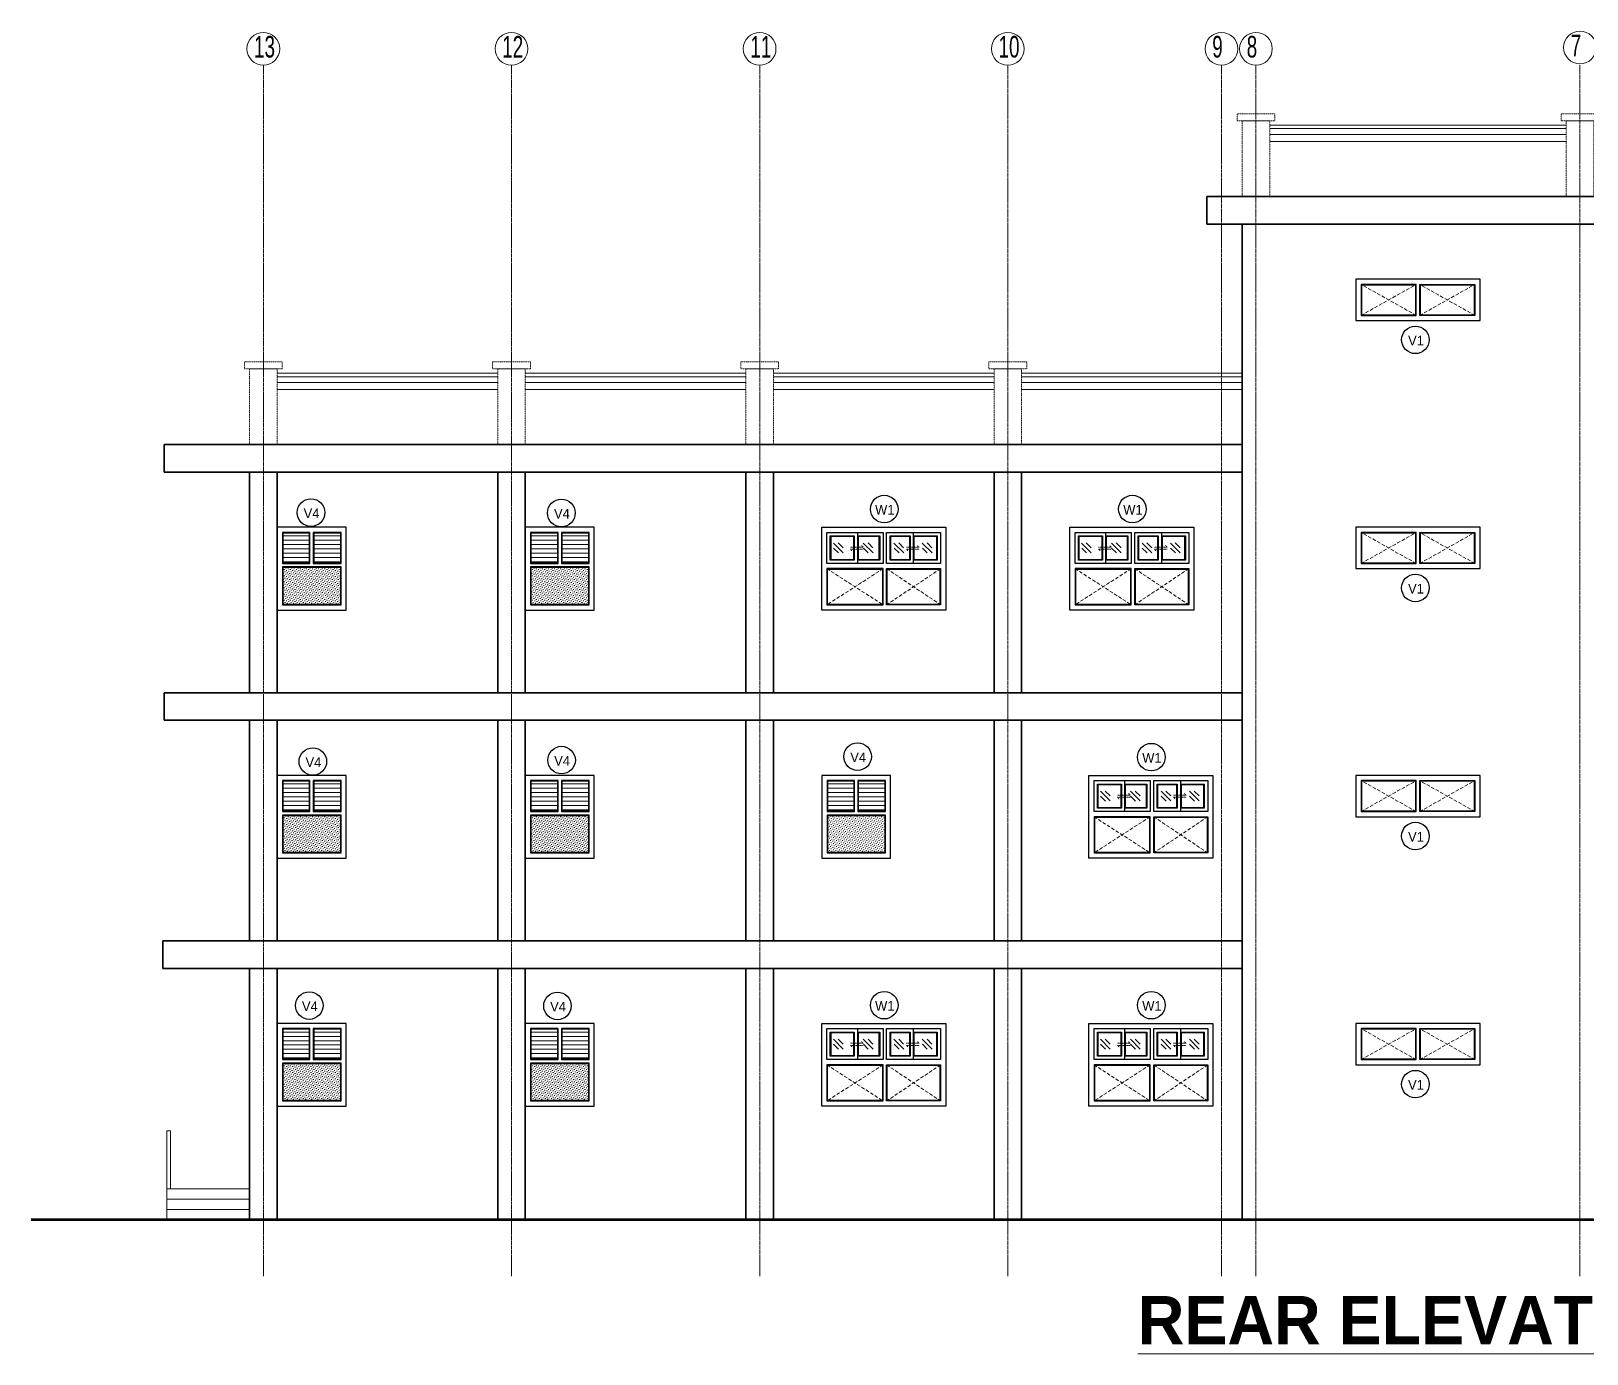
# Model space of a CAD drawing. Header units: inches. Extents: x -3071 to 2014935, y -37057 to 549694.
# Drawn here: x 1432976 to 1455545, y -2159 to 17037 of the extents above; entities that cross this region are included whole.
import ezdxf
from ezdxf.enums import TextEntityAlignment as Align

# ---------------------------------------------------------------- set-up
doc = ezdxf.new("R2010")
doc.units = ezdxf.units.IN
doc.header["$MEASUREMENT"] = 0
for name, pattern in [('ACAD_ISO08W100', [36, 24, -3, 6, -3]), ('DASHED', [0.75, 0.5, -0.25]), ('HIDDEN2', [0.1875, 0.125, -0.0625]), ('TRAZOS1', [0.15, 0.1, -0.05])]:
    doc.linetypes.add(name, pattern=pattern)
for name, color, linetype, lineweight in [('001-Archi- door window elevation', 92, 'Continuous', 25), ('001-Archi-hatch', 9, 'Continuous', 0), ('001-Archi-Opening Tags', 14, 'Continuous', 25), ('A .8 boundary line', 10, 'Continuous', 53), ('A 0.13 Text', 6, 'Continuous', 13), ('A 0.13 window elevation', 253, 'Continuous', 13), ('A 0.13parapet partition', 230, 'Continuous', 13), ('A 0.18 steps', 6, 'Continuous', 18), ('A 0.35 front line elevation', 112, 'Continuous', 35), ('A 0.9 RAILING', 100, 'Continuous', 9), ('cen', 50, 'ACAD_ISO08W100', 5), ('Grid Tag', 6, 'Continuous', 20)]:
    doc.layers.add(name, color=color, linetype=linetype, lineweight=lineweight)
doc.styles.add('Archi 100', font='GOTHIC.TTF', dxfattribs={"height": 200})
doc.styles.add('CG', font='GOTHIC.TTF', dxfattribs={"height": 40})
doc.styles.get("Standard").update_dxf_attribs({"font": 'GOTHIC.TTF'})

# ---------------------------------------------------------------- blocks, each defined once
blk = doc.blocks.new('window tag')
blk.add_circle((0, 0), 200)
at = {"style": 'Archi 100', "flags": 1}
for tag, p in [('WIDTH', (15, 174.5)), ('HEIGHT', (-4.5, -348.5))]:
    blk.add_attdef(tag, p, '', height=200, dxfattribs=at)
at = {"style": 'Archi 100'}
blk.add_attdef('SYMBOL', text='', height=200, dxfattribs=at).set_placement((8, -10.5), align=Align.MIDDLE_CENTER)
blk = doc.blocks.new('grid')
at = {"layer": 'Grid Tag', "linetype": 'Continuous', "ltscale": 30}
blk.add_circle((51, 48), 264, dxfattribs=at)
blk.add_attdef('GRID', (-143, -93), '', height=200)

msp = doc.modelspace()

# ---------------------------------------------------------------- hatches: boundary and pattern name
at = {"layer": '001-Archi-hatch'}
h = msp.add_hatch(dxfattribs=at)
h.set_pattern_fill('ANSI31', color=256, scale=500, angle=135)
h.set_pattern_definition([(180, (1105402.725, -88038.874), (-1e-14, -62.5), [])])
h.paths.add_polyline_path([(1437009.59, 9750.82), (1436632.03, 9750.82), (1436632.03, 9320.82), (1437009.59, 9320.82)])
h = msp.add_hatch(dxfattribs=at)
h.set_pattern_fill('ANSI31', color=256, scale=500, angle=135)
h.set_pattern_definition([(180, (1105405.16, -88038.874), (-1e-14, -62.5), [])])
h.paths.add_polyline_path([(1437462.03, 9750.82), (1437079.59, 9750.82), (1437079.59, 9320.82), (1437462.03, 9320.82)])
h = msp.add_hatch(dxfattribs=at)
h.set_pattern_fill('ANSI31', color=256, scale=500, angle=135)
h.set_pattern_definition([(180, (1109002.725, -88038.874), (-1e-14, -62.5), [])])
h.paths.add_polyline_path([(1440609.59, 9750.82), (1440232.03, 9750.82), (1440232.03, 9320.82), (1440609.59, 9320.82)])
h = msp.add_hatch(dxfattribs=at)
h.set_pattern_fill('ANSI31', color=256, scale=500, angle=135)
h.set_pattern_definition([(180, (1109005.16, -88038.874), (-1e-14, -62.5), [])])
h.paths.add_polyline_path([(1441062.03, 9750.82), (1440679.59, 9750.82), (1440679.59, 9320.82), (1441062.03, 9320.82)])
h = msp.add_hatch(dxfattribs=at)
h.set_pattern_fill('DOTS', color=256, scale=500, angle=45)
h.set_pattern_definition([(45, (1098397.484, -88038.874), (-11.0485435, 33.1456304), [0, -31.25])])
h.paths.add_polyline_path([(1436632.03, 8720.82), (1437456.79, 8720.82), (1437456.79, 9250.82), (1436632.03, 9250.82)])
h = msp.add_hatch(dxfattribs=at)
h.set_pattern_fill('DOTS', color=256, scale=500, angle=45)
h.set_pattern_definition([(45, (1101997.484, -88038.874), (-11.0485435, 33.1456304), [0, -31.25])])
h.paths.add_polyline_path([(1440232.03, 8720.82), (1441056.79, 8720.82), (1441056.79, 9250.82), (1440232.03, 9250.82)])
h = msp.add_hatch(dxfattribs=at)
h.set_pattern_fill('ANSI31', color=256, scale=500, angle=135)
h.set_pattern_definition([(180, (1105402.725, -91638.874), (-1e-14, -62.5), [])])
h.paths.add_polyline_path([(1437009.59, 6150.82), (1436632.03, 6150.82), (1436632.03, 5720.82), (1437009.59, 5720.82)])
h = msp.add_hatch(dxfattribs=at)
h.set_pattern_fill('ANSI31', color=256, scale=500, angle=135)
h.set_pattern_definition([(180, (1105405.16, -91638.874), (-1e-14, -62.5), [])])
h.paths.add_polyline_path([(1437462.03, 6150.82), (1437079.59, 6150.82), (1437079.59, 5720.82), (1437462.03, 5720.82)])
h = msp.add_hatch(dxfattribs=at)
h.set_pattern_fill('ANSI31', color=256, scale=500, angle=135)
h.set_pattern_definition([(180, (1109002.725, -91638.874), (-1e-14, -62.5), [])])
h.paths.add_polyline_path([(1440609.59, 6150.82), (1440232.03, 6150.82), (1440232.03, 5720.82), (1440609.59, 5720.82)])
h = msp.add_hatch(dxfattribs=at)
h.set_pattern_fill('ANSI31', color=256, scale=500, angle=135)
h.set_pattern_definition([(180, (1109005.16, -91638.874), (-1e-14, -62.5), [])])
h.paths.add_polyline_path([(1441062.03, 6150.82), (1440679.59, 6150.82), (1440679.59, 5720.82), (1441062.03, 5720.82)])
h = msp.add_hatch(dxfattribs=at)
h.set_pattern_fill('ANSI31', color=256, scale=500, angle=135)
h.set_pattern_definition([(180, (1113302.784, -91638.874), (-1e-14, -62.5), [])])
h.paths.add_polyline_path([(1444909.65, 6150.82), (1444532.09, 6150.82), (1444532.09, 5720.82), (1444909.65, 5720.82)])
h = msp.add_hatch(dxfattribs=at)
h.set_pattern_fill('ANSI31', color=256, scale=500, angle=135)
h.set_pattern_definition([(180, (1113305.22, -91638.874), (-1e-14, -62.5), [])])
h.paths.add_polyline_path([(1445362.09, 6150.82), (1444979.65, 6150.82), (1444979.65, 5720.82), (1445362.09, 5720.82)])
h = msp.add_hatch(dxfattribs=at)
h.set_pattern_fill('DOTS', color=256, scale=500, angle=45)
h.set_pattern_definition([(45, (1098397.484, -91638.874), (-11.0485435, 33.1456304), [0, -31.25])])
h.paths.add_polyline_path([(1436632.03, 5120.82), (1437456.79, 5120.82), (1437456.79, 5650.82), (1436632.03, 5650.82)])
h = msp.add_hatch(dxfattribs=at)
h.set_pattern_fill('DOTS', color=256, scale=500, angle=45)
h.set_pattern_definition([(45, (1101997.484, -91638.874), (-11.0485435, 33.1456304), [0, -31.25])])
h.paths.add_polyline_path([(1440232.03, 5120.82), (1441056.79, 5120.82), (1441056.79, 5650.82), (1440232.03, 5650.82)])
h = msp.add_hatch(dxfattribs=at)
h.set_pattern_fill('DOTS', color=256, scale=500, angle=45)
h.set_pattern_definition([(45, (1106297.543, -91638.874), (-11.0485435, 33.1456304), [0, -31.25])])
h.paths.add_polyline_path([(1444532.09, 5120.82), (1445356.84, 5120.82), (1445356.84, 5650.82), (1444532.09, 5650.82)])
h = msp.add_hatch(dxfattribs=at)
h.set_pattern_fill('ANSI31', color=256, scale=500, angle=135)
h.set_pattern_definition([(180, (1105402.725, -95238.874), (-1e-14, -62.5), [])])
h.paths.add_polyline_path([(1437009.59, 2550.82), (1436632.03, 2550.82), (1436632.03, 2120.82), (1437009.59, 2120.82)])
h = msp.add_hatch(dxfattribs=at)
h.set_pattern_fill('ANSI31', color=256, scale=500, angle=135)
h.set_pattern_definition([(180, (1105405.16, -95238.874), (-1e-14, -62.5), [])])
h.paths.add_polyline_path([(1437462.03, 2550.82), (1437079.59, 2550.82), (1437079.59, 2120.82), (1437462.03, 2120.82)])
h = msp.add_hatch(dxfattribs=at)
h.set_pattern_fill('ANSI31', color=256, scale=500, angle=135)
h.set_pattern_definition([(180, (1109002.725, -95238.874), (-1e-14, -62.5), [])])
h.paths.add_polyline_path([(1440609.59, 2550.82), (1440232.03, 2550.82), (1440232.03, 2120.82), (1440609.59, 2120.82)])
h = msp.add_hatch(dxfattribs=at)
h.set_pattern_fill('ANSI31', color=256, scale=500, angle=135)
h.set_pattern_definition([(180, (1109005.16, -95238.874), (-1e-14, -62.5), [])])
h.paths.add_polyline_path([(1441062.03, 2550.82), (1440679.59, 2550.82), (1440679.59, 2120.82), (1441062.03, 2120.82)])
h = msp.add_hatch(dxfattribs=at)
h.set_pattern_fill('DOTS', color=256, scale=500, angle=45)
h.set_pattern_definition([(45, (1098397.484, -95238.874), (-11.0485435, 33.1456304), [0, -31.25])])
h.paths.add_polyline_path([(1436632.03, 1520.82), (1437456.79, 1520.82), (1437456.79, 2050.82), (1436632.03, 2050.82)])
h = msp.add_hatch(dxfattribs=at)
h.set_pattern_fill('DOTS', color=256, scale=500, angle=45)
h.set_pattern_definition([(45, (1101997.484, -95238.874), (-11.0485435, 33.1456304), [0, -31.25])])
h.paths.add_polyline_path([(1440232.03, 1520.82), (1441056.79, 1520.82), (1441056.79, 2050.82), (1440232.03, 2050.82)])

# ---------------------------------------------------------------- linework, layer by layer
at = {"layer": '001-Archi- door window elevation'}
for points in [[(1452194.57, 12835.82), (1453994.57, 12835.82), (1453994.57, 13435.82), (1452194.57, 13435.82)], [(1452269.57, 12910.82), (1453069.57, 12910.82), (1453069.57, 13360.82), (1452269.57, 13360.82)], [(1453119.57, 13360.82), (1453919.57, 13360.82), (1453919.57, 12910.82), (1453119.57, 12910.82)], [(1436544.59, 8635.82), (1437544.59, 8635.82), (1437544.59, 9835.82), (1436544.59, 9835.82)], [(1437019.59, 9760.82), (1436622.03, 9760.82), (1436622.03, 9310.82), (1437019.59, 9310.82)], [(1437472.03, 9760.82), (1437069.59, 9760.82), (1437069.59, 9310.82), (1437472.03, 9310.82)], [(1440144.59, 8635.82), (1441144.59, 8635.82), (1441144.59, 9835.82), (1440144.59, 9835.82)], [(1440619.59, 9760.82), (1440222.03, 9760.82), (1440222.03, 9310.82), (1440619.59, 9310.82)], [(1441072.03, 9760.82), (1440669.59, 9760.82), (1440669.59, 9310.82), (1441072.03, 9310.82)], [(1444444.65, 9835.82), (1446244.65, 9835.82), (1446244.65, 8635.82), (1444444.65, 8635.82)], [(1444916.56, 9360.82), (1444569.65, 9360.82), (1444569.65, 9710.82), (1444916.56, 9710.82)], [(1445285.39, 9360.82), (1444966.56, 9360.82), (1444966.56, 9710.82), (1445285.39, 9710.82)], [(1445727.52, 9360.82), (1445435.39, 9360.82), (1445435.39, 9710.82), (1445727.52, 9710.82)], [(1446119.65, 9360.82), (1445777.52, 9360.82), (1445777.52, 9710.82), (1446119.65, 9710.82)], [(1448044.65, 9835.82), (1449844.65, 9835.82), (1449844.65, 8635.82), (1448044.65, 8635.82)], [(1448516.56, 9360.82), (1448169.65, 9360.82), (1448169.65, 9710.82), (1448516.56, 9710.82)], [(1448885.39, 9360.82), (1448566.56, 9360.82), (1448566.56, 9710.82), (1448885.39, 9710.82)], [(1449327.52, 9360.82), (1449035.39, 9360.82), (1449035.39, 9710.82), (1449327.52, 9710.82)], [(1449719.65, 9360.82), (1449377.52, 9360.82), (1449377.52, 9710.82), (1449719.65, 9710.82)], [(1452194.57, 9235.82), (1453994.57, 9235.82), (1453994.57, 9835.82), (1452194.57, 9835.82)], [(1452269.57, 9310.82), (1453069.57, 9310.82), (1453069.57, 9760.82), (1452269.57, 9760.82)], [(1453119.57, 9760.82), (1453919.57, 9760.82), (1453919.57, 9310.82), (1453119.57, 9310.82)], [(1436622.03, 8710.82), (1437472.03, 8710.82), (1437472.03, 9260.82), (1436622.03, 9260.82)], [(1440222.03, 8710.82), (1441072.03, 8710.82), (1441072.03, 9260.82), (1440222.03, 9260.82)], [(1445335.39, 9235.82), (1444519.65, 9235.82), (1444519.65, 8710.82), (1445335.39, 8710.82)], [(1445385.39, 9235.82), (1446169.65, 9235.82), (1446169.65, 8710.82), (1445385.39, 8710.82)], [(1448935.39, 9235.82), (1448119.65, 9235.82), (1448119.65, 8710.82), (1448935.39, 8710.82)], [(1448985.39, 9235.82), (1449769.65, 9235.82), (1449769.65, 8710.82), (1448985.39, 8710.82)], [(1436544.59, 5035.82), (1437544.59, 5035.82), (1437544.59, 6235.82), (1436544.59, 6235.82)], [(1437019.59, 6160.82), (1436622.03, 6160.82), (1436622.03, 5710.82), (1437019.59, 5710.82)], [(1437472.03, 6160.82), (1437069.59, 6160.82), (1437069.59, 5710.82), (1437472.03, 5710.82)], [(1440144.59, 5035.82), (1441144.59, 5035.82), (1441144.59, 6235.82), (1440144.59, 6235.82)], [(1440619.59, 6160.82), (1440222.03, 6160.82), (1440222.03, 5710.82), (1440619.59, 5710.82)], [(1441072.03, 6160.82), (1440669.59, 6160.82), (1440669.59, 5710.82), (1441072.03, 5710.82)], [(1444444.65, 5035.82), (1445444.65, 5035.82), (1445444.65, 6235.82), (1444444.65, 6235.82)], [(1444919.65, 6160.82), (1444522.09, 6160.82), (1444522.09, 5710.82), (1444919.65, 5710.82)], [(1445372.09, 6160.82), (1444969.65, 6160.82), (1444969.65, 5710.82), (1445372.09, 5710.82)], [(1448319.73, 6235.82), (1450119.73, 6235.82), (1450119.73, 5035.82), (1448319.73, 5035.82)], [(1448791.64, 5760.82), (1448444.73, 5760.82), (1448444.73, 6110.82), (1448791.64, 6110.82)], [(1449160.47, 5760.82), (1448841.64, 5760.82), (1448841.64, 6110.82), (1449160.47, 6110.82)], [(1449602.6, 5760.82), (1449310.47, 5760.82), (1449310.47, 6110.82), (1449602.6, 6110.82)], [(1449994.73, 5760.82), (1449652.6, 5760.82), (1449652.6, 6110.82), (1449994.73, 6110.82)], [(1452194.57, 5635.82), (1453994.57, 5635.82), (1453994.57, 6235.82), (1452194.57, 6235.82)], [(1452269.57, 5710.82), (1453069.57, 5710.82), (1453069.57, 6160.82), (1452269.57, 6160.82)], [(1453119.57, 6160.82), (1453919.57, 6160.82), (1453919.57, 5710.82), (1453119.57, 5710.82)], [(1436622.03, 5110.82), (1437472.03, 5110.82), (1437472.03, 5660.82), (1436622.03, 5660.82)], [(1440222.03, 5110.82), (1441072.03, 5110.82), (1441072.03, 5660.82), (1440222.03, 5660.82)], [(1444522.09, 5110.82), (1445372.09, 5110.82), (1445372.09, 5660.82), (1444522.09, 5660.82)], [(1449210.47, 5635.82), (1448394.73, 5635.82), (1448394.73, 5110.82), (1449210.47, 5110.82)], [(1449260.47, 5635.82), (1450044.73, 5635.82), (1450044.73, 5110.82), (1449260.47, 5110.82)], [(1436544.59, 1435.82), (1437544.59, 1435.82), (1437544.59, 2635.82), (1436544.59, 2635.82)], [(1437019.59, 2560.82), (1436622.03, 2560.82), (1436622.03, 2110.82), (1437019.59, 2110.82)], [(1437472.03, 2560.82), (1437069.59, 2560.82), (1437069.59, 2110.82), (1437472.03, 2110.82)], [(1440144.59, 1435.82), (1441144.59, 1435.82), (1441144.59, 2635.82), (1440144.59, 2635.82)], [(1440619.59, 2560.82), (1440222.03, 2560.82), (1440222.03, 2110.82), (1440619.59, 2110.82)], [(1441072.03, 2560.82), (1440669.59, 2560.82), (1440669.59, 2110.82), (1441072.03, 2110.82)], [(1444444.65, 2635.82), (1446244.65, 2635.82), (1446244.65, 1435.82), (1444444.65, 1435.82)], [(1444916.56, 2160.82), (1444569.65, 2160.82), (1444569.65, 2510.82), (1444916.56, 2510.82)], [(1445285.39, 2160.82), (1444966.56, 2160.82), (1444966.56, 2510.82), (1445285.39, 2510.82)], [(1445727.52, 2160.82), (1445435.39, 2160.82), (1445435.39, 2510.82), (1445727.52, 2510.82)], [(1446119.65, 2160.82), (1445777.52, 2160.82), (1445777.52, 2510.82), (1446119.65, 2510.82)], [(1448319.73, 2635.82), (1450119.73, 2635.82), (1450119.73, 1435.82), (1448319.73, 1435.82)], [(1448791.64, 2160.82), (1448444.73, 2160.82), (1448444.73, 2510.82), (1448791.64, 2510.82)], [(1449160.47, 2160.82), (1448841.64, 2160.82), (1448841.64, 2510.82), (1449160.47, 2510.82)], [(1449602.6, 2160.82), (1449310.47, 2160.82), (1449310.47, 2510.82), (1449602.6, 2510.82)], [(1449994.73, 2160.82), (1449652.6, 2160.82), (1449652.6, 2510.82), (1449994.73, 2510.82)], [(1452194.57, 2035.82), (1453994.57, 2035.82), (1453994.57, 2635.82), (1452194.57, 2635.82)], [(1452269.57, 2110.82), (1453069.57, 2110.82), (1453069.57, 2560.82), (1452269.57, 2560.82)], [(1453119.57, 2560.82), (1453919.57, 2560.82), (1453919.57, 2110.82), (1453119.57, 2110.82)], [(1436622.03, 1510.82), (1437472.03, 1510.82), (1437472.03, 2060.82), (1436622.03, 2060.82)], [(1440222.03, 1510.82), (1441072.03, 1510.82), (1441072.03, 2060.82), (1440222.03, 2060.82)], [(1445335.39, 2035.82), (1444519.65, 2035.82), (1444519.65, 1510.82), (1445335.39, 1510.82)], [(1445385.39, 2035.82), (1446169.65, 2035.82), (1446169.65, 1510.82), (1445385.39, 1510.82)], [(1449210.47, 2035.82), (1448394.73, 2035.82), (1448394.73, 1510.82), (1449210.47, 1510.82)], [(1449260.47, 2035.82), (1450044.73, 2035.82), (1450044.73, 1510.82), (1449260.47, 1510.82)]]:
    msp.add_lwpolyline(points, close=True, dxfattribs=at)
for points in [[(1445335.39, 9310.82), (1444519.65, 9310.82), (1444519.65, 9760.82), (1445335.39, 9760.82), (1445335.39, 9310.82)], [(1444966.56, 9310.82), (1444966.56, 9760.82)], [(1445385.39, 9760.82), (1446169.65, 9760.82), (1446169.65, 9310.82), (1445385.39, 9310.82), (1445385.39, 9760.82), (1445385.39, 9760.82)], [(1445777.52, 9310.82), (1445777.52, 9760.82)], [(1448935.39, 9310.82), (1448119.65, 9310.82), (1448119.65, 9760.82), (1448935.39, 9760.82), (1448935.39, 9310.82)], [(1448566.56, 9310.82), (1448566.56, 9760.82)], [(1448985.39, 9760.82), (1449769.65, 9760.82), (1449769.65, 9310.82), (1448985.39, 9310.82), (1448985.39, 9760.82), (1448985.39, 9760.82)], [(1449377.52, 9310.82), (1449377.52, 9760.82)], [(1449210.47, 5710.82), (1448394.73, 5710.82), (1448394.73, 6160.82), (1449210.47, 6160.82), (1449210.47, 5710.82)], [(1448841.64, 5710.82), (1448841.64, 6160.82)], [(1449260.47, 6160.82), (1450044.73, 6160.82), (1450044.73, 5710.82), (1449260.47, 5710.82), (1449260.47, 6160.82), (1449260.47, 6160.82)], [(1449652.6, 5710.82), (1449652.6, 6160.82)], [(1445335.39, 2110.82), (1444519.65, 2110.82), (1444519.65, 2560.82), (1445335.39, 2560.82), (1445335.39, 2110.82)], [(1444966.56, 2110.82), (1444966.56, 2560.82)], [(1445385.39, 2560.82), (1446169.65, 2560.82), (1446169.65, 2110.82), (1445385.39, 2110.82), (1445385.39, 2560.82), (1445385.39, 2560.82)], [(1445777.52, 2110.82), (1445777.52, 2560.82)], [(1449210.47, 2110.82), (1448394.73, 2110.82), (1448394.73, 2560.82), (1449210.47, 2560.82), (1449210.47, 2110.82)], [(1448841.64, 2110.82), (1448841.64, 2560.82)], [(1449260.47, 2560.82), (1450044.73, 2560.82), (1450044.73, 2110.82), (1449260.47, 2110.82), (1449260.47, 2560.82), (1449260.47, 2560.82)], [(1449652.6, 2110.82), (1449652.6, 2560.82)]]:
    msp.add_lwpolyline(points, dxfattribs=at)
at = {"layer": '001-Archi-hatch', "linetype": 'TRAZOS1', "ltscale": 500}
for p, q in [((1452269.57, 12910.82), (1453069.57, 13360.82)), ((1453069.57, 12910.82), (1452269.57, 13360.82)), ((1453119.57, 12910.82), (1453919.57, 13360.82)), ((1453919.57, 12910.82), (1453119.57, 13360.82)), ((1452269.57, 9310.82), (1453069.57, 9760.82)), ((1453069.57, 9310.82), (1452269.57, 9760.82)), ((1453119.57, 9310.82), (1453919.57, 9760.82)), ((1453919.57, 9310.82), (1453119.57, 9760.82)), ((1444519.65, 9235.82), (1445335.39, 8710.82)), ((1445335.39, 9235.82), (1444519.65, 8710.82)), ((1445385.39, 9235.82), (1446169.65, 8710.82)), ((1446169.65, 9235.82), (1445385.39, 8710.82)), ((1448119.65, 9235.82), (1448935.39, 8710.82)), ((1448935.39, 9235.82), (1448119.65, 8710.82)), ((1448985.39, 9235.82), (1449769.65, 8710.82)), ((1449769.65, 9235.82), (1448985.39, 8710.82)), ((1452269.57, 5710.82), (1453069.57, 6160.82)), ((1453069.57, 5710.82), (1452269.57, 6160.82)), ((1453119.57, 5710.82), (1453919.57, 6160.82)), ((1453919.57, 5710.82), (1453119.57, 6160.82)), ((1448394.73, 5635.82), (1449210.47, 5110.82)), ((1449210.47, 5635.82), (1448394.73, 5110.82)), ((1449260.47, 5635.82), (1450044.73, 5110.82)), ((1450044.73, 5635.82), (1449260.47, 5110.82)), ((1452269.57, 2110.82), (1453069.57, 2560.82)), ((1453069.57, 2110.82), (1452269.57, 2560.82)), ((1453119.57, 2110.82), (1453919.57, 2560.82)), ((1453919.57, 2110.82), (1453119.57, 2560.82)), ((1444519.65, 2035.82), (1445335.39, 1510.82)), ((1445335.39, 2035.82), (1444519.65, 1510.82)), ((1445385.39, 2035.82), (1446169.65, 1510.82)), ((1446169.65, 2035.82), (1445385.39, 1510.82)), ((1448394.73, 2035.82), (1449210.47, 1510.82)), ((1449210.47, 2035.82), (1448394.73, 1510.82)), ((1449260.47, 2035.82), (1450044.73, 1510.82)), ((1450044.73, 2035.82), (1449260.47, 1510.82))]:
    msp.add_line(p, q, dxfattribs=at)
at = {"layer": '001-Archi-hatch'}
for p, q in [((1444755.63, 9465.02), (1444614.03, 9606.63)), ((1444615.86, 9534.08), (1444686.66, 9463.28)), ((1444683, 9608.37), (1444753.8, 9537.56)), ((1445189.85, 9465.02), (1445048.25, 9606.63)), ((1445050.08, 9534.08), (1445120.88, 9463.28)), ((1445117.22, 9608.37), (1445188.02, 9537.56)), ((1445634.81, 9465.02), (1445493.21, 9606.63)), ((1445495.04, 9534.08), (1445565.84, 9463.28)), ((1445562.18, 9608.37), (1445632.98, 9537.56)), ((1446044.86, 9465.02), (1445903.25, 9606.63)), ((1445905.08, 9534.08), (1445975.88, 9463.28)), ((1445972.22, 9608.37), (1446043.02, 9537.56)), ((1448355.63, 9465.02), (1448214.03, 9606.63)), ((1448215.86, 9534.08), (1448286.66, 9463.28)), ((1448283, 9608.37), (1448353.8, 9537.56)), ((1448789.85, 9465.02), (1448648.25, 9606.63)), ((1448650.08, 9534.08), (1448720.88, 9463.28)), ((1448717.22, 9608.37), (1448788.02, 9537.56)), ((1449234.81, 9465.02), (1449093.21, 9606.63)), ((1449095.04, 9534.08), (1449165.84, 9463.28)), ((1449162.18, 9608.37), (1449232.98, 9537.56)), ((1449644.86, 9465.02), (1449503.25, 9606.63)), ((1449505.08, 9534.08), (1449575.88, 9463.28)), ((1449572.22, 9608.37), (1449643.02, 9537.56)), ((1448630.71, 5865.02), (1448489.11, 6006.63)), ((1448490.94, 5934.08), (1448561.74, 5863.28)), ((1448558.08, 6008.37), (1448628.88, 5937.56)), ((1449064.93, 5865.02), (1448923.33, 6006.63)), ((1448925.16, 5934.08), (1448995.96, 5863.28)), ((1448992.3, 6008.37), (1449063.1, 5937.56)), ((1449509.89, 5865.02), (1449368.29, 6006.63)), ((1449370.12, 5934.08), (1449440.92, 5863.28)), ((1449437.26, 6008.37), (1449508.06, 5937.56)), ((1449919.93, 5865.02), (1449778.33, 6006.63)), ((1449780.16, 5934.08), (1449850.96, 5863.28)), ((1449847.3, 6008.37), (1449918.1, 5937.56)), ((1444755.63, 2265.02), (1444614.03, 2406.63)), ((1444615.86, 2334.08), (1444686.66, 2263.28)), ((1444683, 2408.37), (1444753.8, 2337.56)), ((1445189.85, 2265.02), (1445048.25, 2406.63)), ((1445050.08, 2334.08), (1445120.88, 2263.28)), ((1445117.22, 2408.37), (1445188.02, 2337.56)), ((1445634.81, 2265.02), (1445493.21, 2406.63)), ((1445495.04, 2334.08), (1445565.84, 2263.28)), ((1445562.18, 2408.37), (1445632.98, 2337.56)), ((1446044.86, 2265.02), (1445903.25, 2406.63)), ((1445905.08, 2334.08), (1445975.88, 2263.28)), ((1445972.22, 2408.37), (1446043.02, 2337.56)), ((1448630.71, 2265.02), (1448489.11, 2406.63)), ((1448490.94, 2334.08), (1448561.74, 2263.28)), ((1448558.08, 2408.37), (1448628.88, 2337.56)), ((1449064.93, 2265.02), (1448923.33, 2406.63)), ((1448925.16, 2334.08), (1448995.96, 2263.28)), ((1448992.3, 2408.37), (1449063.1, 2337.56)), ((1449509.89, 2265.02), (1449368.29, 2406.63)), ((1449370.12, 2334.08), (1449440.92, 2263.28)), ((1449437.26, 2408.37), (1449508.06, 2337.56)), ((1449919.93, 2265.02), (1449778.33, 2406.63)), ((1449780.16, 2334.08), (1449850.96, 2263.28)), ((1449847.3, 2408.37), (1449918.1, 2337.56))]:
    msp.add_line(p, q, dxfattribs=at)
for points in [[(1452279.57, 12920.82), (1453059.57, 12920.82), (1453059.57, 13350.82), (1452279.57, 13350.82)], [(1453129.57, 13350.82), (1453909.57, 13350.82), (1453909.57, 12920.82), (1453129.57, 12920.82)], [(1437009.59, 9750.82), (1436632.03, 9750.82), (1436632.03, 9320.82), (1437009.59, 9320.82)], [(1437462.03, 9750.82), (1437079.59, 9750.82), (1437079.59, 9320.82), (1437462.03, 9320.82)], [(1440609.59, 9750.82), (1440232.03, 9750.82), (1440232.03, 9320.82), (1440609.59, 9320.82)], [(1441062.03, 9750.82), (1440679.59, 9750.82), (1440679.59, 9320.82), (1441062.03, 9320.82)], [(1452279.57, 9320.82), (1453059.57, 9320.82), (1453059.57, 9750.82), (1452279.57, 9750.82)], [(1453129.57, 9750.82), (1453909.57, 9750.82), (1453909.57, 9320.82), (1453129.57, 9320.82)], [(1444906.56, 9370.82), (1444579.65, 9370.82), (1444579.65, 9700.82), (1444906.56, 9700.82)], [(1445275.39, 9370.82), (1444976.56, 9370.82), (1444976.56, 9700.82), (1445275.39, 9700.82)], [(1445717.52, 9370.82), (1445445.39, 9370.82), (1445445.39, 9700.82), (1445717.52, 9700.82)], [(1446109.65, 9370.82), (1445787.52, 9370.82), (1445787.52, 9700.82), (1446109.65, 9700.82)], [(1448506.56, 9370.82), (1448179.65, 9370.82), (1448179.65, 9700.82), (1448506.56, 9700.82)], [(1448875.39, 9370.82), (1448576.56, 9370.82), (1448576.56, 9700.82), (1448875.39, 9700.82)], [(1449317.52, 9370.82), (1449045.39, 9370.82), (1449045.39, 9700.82), (1449317.52, 9700.82)], [(1449709.65, 9370.82), (1449387.52, 9370.82), (1449387.52, 9700.82), (1449709.65, 9700.82)], [(1436632.03, 8720.82), (1437462.03, 8720.82), (1437462.03, 9250.82), (1436632.03, 9250.82)], [(1440232.03, 8720.82), (1441062.03, 8720.82), (1441062.03, 9250.82), (1440232.03, 9250.82)], [(1445325.39, 9225.82), (1444529.65, 9225.82), (1444529.65, 8720.82), (1445325.39, 8720.82)], [(1445395.39, 9225.82), (1446159.65, 9225.82), (1446159.65, 8720.82), (1445395.39, 8720.82)], [(1448925.39, 9225.82), (1448129.65, 9225.82), (1448129.65, 8720.82), (1448925.39, 8720.82)], [(1448995.39, 9225.82), (1449759.65, 9225.82), (1449759.65, 8720.82), (1448995.39, 8720.82)], [(1437009.59, 6150.82), (1436632.03, 6150.82), (1436632.03, 5720.82), (1437009.59, 5720.82)], [(1437462.03, 6150.82), (1437079.59, 6150.82), (1437079.59, 5720.82), (1437462.03, 5720.82)], [(1440609.59, 6150.82), (1440232.03, 6150.82), (1440232.03, 5720.82), (1440609.59, 5720.82)], [(1441062.03, 6150.82), (1440679.59, 6150.82), (1440679.59, 5720.82), (1441062.03, 5720.82)], [(1444909.65, 6150.82), (1444532.09, 6150.82), (1444532.09, 5720.82), (1444909.65, 5720.82)], [(1445362.09, 6150.82), (1444979.65, 6150.82), (1444979.65, 5720.82), (1445362.09, 5720.82)], [(1448781.64, 5770.82), (1448454.73, 5770.82), (1448454.73, 6100.82), (1448781.64, 6100.82)], [(1449150.47, 5770.82), (1448851.64, 5770.82), (1448851.64, 6100.82), (1449150.47, 6100.82)], [(1449592.6, 5770.82), (1449320.47, 5770.82), (1449320.47, 6100.82), (1449592.6, 6100.82)], [(1449984.73, 5770.82), (1449662.6, 5770.82), (1449662.6, 6100.82), (1449984.73, 6100.82)], [(1452279.57, 5720.82), (1453059.57, 5720.82), (1453059.57, 6150.82), (1452279.57, 6150.82)], [(1453129.57, 6150.82), (1453909.57, 6150.82), (1453909.57, 5720.82), (1453129.57, 5720.82)], [(1436632.03, 5120.82), (1437462.03, 5120.82), (1437462.03, 5650.82), (1436632.03, 5650.82)], [(1440232.03, 5120.82), (1441062.03, 5120.82), (1441062.03, 5650.82), (1440232.03, 5650.82)], [(1444532.09, 5120.82), (1445362.09, 5120.82), (1445362.09, 5650.82), (1444532.09, 5650.82)], [(1449200.47, 5625.82), (1448404.73, 5625.82), (1448404.73, 5120.82), (1449200.47, 5120.82)], [(1449270.47, 5625.82), (1450034.73, 5625.82), (1450034.73, 5120.82), (1449270.47, 5120.82)], [(1437009.59, 2550.82), (1436632.03, 2550.82), (1436632.03, 2120.82), (1437009.59, 2120.82)], [(1437462.03, 2550.82), (1437079.59, 2550.82), (1437079.59, 2120.82), (1437462.03, 2120.82)], [(1440609.59, 2550.82), (1440232.03, 2550.82), (1440232.03, 2120.82), (1440609.59, 2120.82)], [(1441062.03, 2550.82), (1440679.59, 2550.82), (1440679.59, 2120.82), (1441062.03, 2120.82)], [(1444906.56, 2170.82), (1444579.65, 2170.82), (1444579.65, 2500.82), (1444906.56, 2500.82)], [(1445275.39, 2170.82), (1444976.56, 2170.82), (1444976.56, 2500.82), (1445275.39, 2500.82)], [(1445717.52, 2170.82), (1445445.39, 2170.82), (1445445.39, 2500.82), (1445717.52, 2500.82)], [(1446109.65, 2170.82), (1445787.52, 2170.82), (1445787.52, 2500.82), (1446109.65, 2500.82)], [(1448781.64, 2170.82), (1448454.73, 2170.82), (1448454.73, 2500.82), (1448781.64, 2500.82)], [(1449150.47, 2170.82), (1448851.64, 2170.82), (1448851.64, 2500.82), (1449150.47, 2500.82)], [(1449592.6, 2170.82), (1449320.47, 2170.82), (1449320.47, 2500.82), (1449592.6, 2500.82)], [(1449984.73, 2170.82), (1449662.6, 2170.82), (1449662.6, 2500.82), (1449984.73, 2500.82)], [(1452279.57, 2120.82), (1453059.57, 2120.82), (1453059.57, 2550.82), (1452279.57, 2550.82)], [(1453129.57, 2550.82), (1453909.57, 2550.82), (1453909.57, 2120.82), (1453129.57, 2120.82)], [(1436632.03, 1520.82), (1437462.03, 1520.82), (1437462.03, 2050.82), (1436632.03, 2050.82)], [(1440232.03, 1520.82), (1441062.03, 1520.82), (1441062.03, 2050.82), (1440232.03, 2050.82)], [(1445325.39, 2025.82), (1444529.65, 2025.82), (1444529.65, 1520.82), (1445325.39, 1520.82)], [(1445395.39, 2025.82), (1446159.65, 2025.82), (1446159.65, 1520.82), (1445395.39, 1520.82)], [(1449200.47, 2025.82), (1448404.73, 2025.82), (1448404.73, 1520.82), (1449200.47, 1520.82)], [(1449270.47, 2025.82), (1450034.73, 2025.82), (1450034.73, 1520.82), (1449270.47, 1520.82)]]:
    msp.add_lwpolyline(points, close=True, dxfattribs=at)
at = {"layer": '001-Archi-hatch', "linetype": 'HIDDEN2', "ltscale": 5}
for points in [[(1445022.19, 9571.43), (1445045.34, 9548.27), (1444861.38, 9548.27)], [(1444884.54, 9495.11), (1444861.38, 9518.27), (1445045.34, 9518.27)], [(1445833.14, 9571.43), (1445856.3, 9548.27), (1445672.34, 9548.27)], [(1445695.5, 9495.11), (1445672.34, 9518.27), (1445856.3, 9518.27)], [(1448622.19, 9571.43), (1448645.35, 9548.27), (1448461.38, 9548.27)], [(1448484.54, 9495.11), (1448461.38, 9518.27), (1448645.35, 9518.27)], [(1449433.14, 9571.43), (1449456.3, 9548.27), (1449272.34, 9548.27)], [(1449295.5, 9495.11), (1449272.34, 9518.27), (1449456.3, 9518.27)], [(1448897.26, 5971.43), (1448920.42, 5948.27), (1448736.46, 5948.27)], [(1448759.62, 5895.11), (1448736.46, 5918.27), (1448920.42, 5918.27)], [(1449708.22, 5971.43), (1449731.38, 5948.27), (1449547.42, 5948.27)], [(1449570.58, 5895.11), (1449547.42, 5918.27), (1449731.38, 5918.27)], [(1445022.19, 2371.43), (1445045.34, 2348.27), (1444861.38, 2348.27)], [(1444884.54, 2295.11), (1444861.38, 2318.27), (1445045.34, 2318.27)], [(1445833.14, 2371.43), (1445856.3, 2348.27), (1445672.34, 2348.27)], [(1445695.5, 2295.11), (1445672.34, 2318.27), (1445856.3, 2318.27)], [(1448897.26, 2371.43), (1448920.42, 2348.27), (1448736.46, 2348.27)], [(1448759.62, 2295.11), (1448736.46, 2318.27), (1448920.42, 2318.27)], [(1449708.22, 2371.43), (1449731.38, 2348.27), (1449547.42, 2348.27)], [(1449570.58, 2295.11), (1449547.42, 2318.27), (1449731.38, 2318.27)]]:
    msp.add_lwpolyline(points, dxfattribs=at)
at = {"layer": 'A .8 boundary line'}
for p, q in [((1484511.47, -214.18), (1432975.8, -214.18)), ((1477302.89, -214.18), (1436533.98, -214.18))]:
    msp.add_line(p, q, dxfattribs=at)
at = {"layer": 'A 0.13 window elevation', "ltscale": 20}
for p, q in [((1436864.49, 7035.82), (1439424.69, 7035.82)), ((1447555.42, 7035.82), (1450115.61, 7035.82)), ((1440518.59, 3435.82), (1443078.79, 3435.82))]:
    msp.add_line(p, q, dxfattribs=at)
at = {"layer": 'A 0.13 window elevation', "linetype": 'DASHED', "ltscale": 0.005}
for points in [[(1451019.59, 15835.82), (1450469.59, 15835.82), (1450469.59, 15735.82), (1451019.59, 15735.82)], [(1455719.59, 15835.82), (1455169.59, 15835.82), (1455169.59, 15735.82), (1455719.59, 15735.82)], [(1450944.59, 15735.82), (1450544.59, 15735.82), (1450544.59, 14635.82), (1450944.59, 14635.82)], [(1455644.59, 15735.82), (1455244.59, 15735.82), (1455244.59, 14635.82), (1455644.59, 14635.82)], [(1436619.59, 12235.82), (1436069.59, 12235.82), (1436069.59, 12135.82), (1436619.59, 12135.82)], [(1440219.59, 12235.82), (1439669.59, 12235.82), (1439669.59, 12135.82), (1440219.59, 12135.82)], [(1443819.59, 12235.82), (1443269.59, 12235.82), (1443269.59, 12135.82), (1443819.59, 12135.82)], [(1447419.59, 12235.82), (1446869.59, 12235.82), (1446869.59, 12135.82), (1447419.59, 12135.82)], [(1436544.59, 12135.82), (1436144.59, 12135.82), (1436144.59, 11035.82), (1436544.59, 11035.82)], [(1440144.59, 12135.82), (1439744.59, 12135.82), (1439744.59, 11035.82), (1440144.59, 11035.82)], [(1443744.59, 12135.82), (1443344.59, 12135.82), (1443344.59, 11035.82), (1443744.59, 11035.82)], [(1447344.59, 12135.82), (1446944.59, 12135.82), (1446944.59, 11035.82), (1447344.59, 11035.82)]]:
    msp.add_lwpolyline(points, close=True, dxfattribs=at)
at = {"layer": 'A 0.13parapet partition', "ltscale": 20}
for p, q in [((1450944.59, 15535.82), (1455244.59, 15535.82)), ((1450944.59, 15435.82), (1455244.59, 15435.82)), ((1436544.59, 11935.82), (1439744.59, 11935.82)), ((1436544.59, 11835.82), (1439744.59, 11835.82)), ((1440144.59, 11935.82), (1443344.59, 11935.82)), ((1440144.59, 11835.82), (1443344.59, 11835.82)), ((1443744.59, 11935.82), (1446944.59, 11935.82)), ((1443744.59, 11835.82), (1446944.59, 11835.82)), ((1447344.59, 11935.82), (1450544.59, 11935.82)), ((1447344.59, 11835.82), (1450544.59, 11835.82)), ((1434944.59, 235.82), (1434944.59, 1076.15)), ((1434944.59, 1076.15), (1434999.59, 1076.15)), ((1434999.59, 235.82), (1434999.59, 1076.15))]:
    msp.add_line(p, q, dxfattribs=at)
at = {"layer": 'A 0.18 steps', "ltscale": 20}
for p, q in [((1434944.59, 235.82), (1436144.59, 235.82)), ((1434944.59, 235.82), (1434944.59, -214.18)), ((1434944.59, 85.82), (1436144.59, 85.82)), ((1434944.59, -64.18), (1436144.59, -64.18))]:
    msp.add_line(p, q, dxfattribs=at)
at = {"layer": 'A 0.35 front line elevation'}
for p, q in [((1450029.59, 14635.82), (1450029.59, 14235.82)), ((1450029.59, 14635.82), (1456159.59, 14635.82)), ((1450029.59, 14235.82), (1456159.59, 14235.82)), ((1450544.59, -214.18), (1450544.59, 14238.22)), ((1450544.59, 14238.22), (1450544.59, -214.18)), ((1450544.59, 7435.82), (1450544.59, 14235.82)), ((1434905.37, 11035.82), (1450544.59, 11035.82)), ((1434905.37, 10635.82), (1434905.37, 11035.82)), ((1450544.59, 10635.82), (1434905.37, 10635.82)), ((1436144.59, 10635.82), (1436144.59, 7435.82)), ((1436544.59, 10635.82), (1436544.59, 7435.82)), ((1439744.59, 10635.82), (1439744.59, 7435.82)), ((1440144.59, 10635.82), (1440144.59, 7435.82)), ((1443344.59, 10635.82), (1443344.59, 7435.82)), ((1443744.59, 10635.82), (1443744.59, 7435.82)), ((1446944.59, 10635.82), (1446944.59, 7435.82)), ((1447344.59, 10635.82), (1447344.59, 7435.82)), ((1436144.59, 7435.82), (1436144.59, 10435.82)), ((1434905.37, 7435.82), (1450544.59, 7435.82)), ((1434905.37, 7035.82), (1434905.37, 7435.82)), ((1450544.59, 7435.82), (1450544.59, 6835.82)), ((1450544.59, 7035.82), (1434905.37, 7035.82)), ((1436144.59, 7035.82), (1436144.59, 3835.82)), ((1436544.59, 7035.82), (1436544.59, 3835.82)), ((1439744.59, 7035.82), (1439744.59, 3835.82)), ((1440144.59, 7035.82), (1440144.59, 3835.82)), ((1443344.59, 7035.82), (1443344.59, 3835.82)), ((1443744.59, 7035.82), (1443744.59, 3835.82)), ((1446944.59, 7035.82), (1446944.59, 3835.82)), ((1447344.59, 7035.82), (1447344.59, 3835.82)), ((1436144.59, 3835.82), (1436144.59, 6835.82)), ((1434888.77, 3435.82), (1434888.77, 3835.82)), ((1434888.77, 3835.82), (1450544.59, 3835.82)), ((1434888.77, 3435.82), (1450544.59, 3435.82)), ((1436144.59, -214.18), (1436144.59, 3435.82)), ((1436144.59, 3435.82), (1436144.59, -214.18)), ((1436544.59, 3435.82), (1436544.59, -214.18)), ((1439744.59, 3435.82), (1439744.59, -214.18)), ((1440144.59, 3435.82), (1440144.59, -214.18)), ((1443344.59, 3435.82), (1443344.59, -214.18)), ((1443744.59, 3435.82), (1443744.59, -214.18)), ((1446944.59, 3435.82), (1446944.59, -214.18)), ((1447344.59, 3435.82), (1447344.59, -214.18))]:
    msp.add_line(p, q, dxfattribs=at)
at = {"layer": 'A 0.9 RAILING', "ltscale": 20}
for p, q in [((1455244.59, 15670.82), (1450944.59, 15670.82)), ((1450944.59, 15620.82), (1455244.59, 15620.82)), ((1439744.59, 12070.82), (1436544.59, 12070.82)), ((1436544.59, 12020.82), (1439744.59, 12020.82)), ((1443344.59, 12070.82), (1440144.59, 12070.82)), ((1440144.59, 12020.82), (1443344.59, 12020.82)), ((1446944.59, 12070.82), (1443744.59, 12070.82)), ((1443744.59, 12020.82), (1446944.59, 12020.82)), ((1450544.59, 12070.82), (1447344.59, 12070.82)), ((1447344.59, 12020.82), (1450544.59, 12020.82))]:
    msp.add_line(p, q, dxfattribs=at)
at = {"layer": 'cen', "ltscale": 2}
for p, q in [((1436344.59, 16542.6), (1436344.59, -1031.92)), ((1439944.59, 16542.6), (1439944.59, -1031.92)), ((1443544.59, 16542.6), (1443544.59, -1031.92)), ((1447144.59, 16542.6), (1447144.59, -1031.92)), ((1450244.59, 16542.6), (1450244.59, -1031.92)), ((1450744.59, 16542.6), (1450744.59, -1031.92)), ((1455444.59, 16542.6), (1455444.59, -1031.92))]:
    msp.add_line(p, q, dxfattribs=at)

# ---------------------------------------------------------------- block references
ref = msp.add_blockref('grid', (1436298.36, 16736.79), dxfattribs=dict(xscale=0.8987445155798923, yscale=0.8987445155798923, zscale=0.8987445155798923))
ref.add_attrib('GRID', '13', (1436209.83, 16653.01), dxfattribs={"height": 314.561, "width": 0.65})
ref = msp.add_blockref('grid', (1439898.36, 16736.79), dxfattribs=dict(xscale=0.8987445155798923, yscale=0.8987445155798923, zscale=0.8987445155798923))
ref.add_attrib('GRID', '12', (1439809.83, 16653.01), dxfattribs={"height": 314.561, "width": 0.65})
ref = msp.add_blockref('grid', (1443498.36, 16736.79), dxfattribs=dict(xscale=0.8987445155798923, yscale=0.8987445155798923, zscale=0.8987445155798923))
ref.add_attrib('GRID', '11', (1443409.83, 16653.01), dxfattribs={"height": 314.561, "width": 0.65})
ref = msp.add_blockref('grid', (1447098.36, 16736.79), dxfattribs=dict(xscale=0.8987445155798923, yscale=0.8987445155798923, zscale=0.8987445155798923))
ref.add_attrib('GRID', '10', (1447009.83, 16653.01), dxfattribs={"height": 314.561, "width": 0.65})
ref = msp.add_blockref('grid', (1450198.36, 16736.79), dxfattribs=dict(xscale=0.8987445155798923, yscale=0.8987445155798923, zscale=0.8987445155798923))
ref.add_attrib('GRID', '9', (1450109.83, 16653.01), dxfattribs={"height": 314.56, "width": 0.65})
ref = msp.add_blockref('grid', (1450698.36, 16736.79), dxfattribs=dict(xscale=0.8987445155798923, yscale=0.8987445155798923, zscale=0.8987445155798923))
ref.add_attrib('GRID', '8', (1450609.83, 16653.01), dxfattribs={"height": 314.56, "width": 0.65})
ref = msp.add_blockref('grid', (1455398.36, 16756.19), dxfattribs=dict(xscale=0.8987445155798923, yscale=0.8987445155798923, zscale=0.8987445155798923))
ref.add_attrib('GRID', '7', (1455309.83, 16672.41), dxfattribs={"height": 314.56, "width": 0.65})
at = {"layer": '001-Archi-Opening Tags'}
ref = msp.add_blockref('window tag', (1453057.07, 12555.73), dxfattribs=at)
ref.add_attrib('SYMBOL', 'V1', dxfattribs={"layer": '0', "height": 140, "style": 'CG'}).set_placement((1453065.07, 12545.23), align=Align.MIDDLE_CENTER)
ref = msp.add_blockref('window tag', (1437035.64, 10049.4), dxfattribs=at)
ref.add_attrib('SYMBOL', 'V4', dxfattribs={"layer": '0', "height": 140, "style": 'CG'}).set_placement((1437043.64, 10038.9), align=Align.MIDDLE_CENTER)
ref = msp.add_blockref('window tag', (1440667.93, 10043.67), dxfattribs=at)
ref.add_attrib('SYMBOL', 'V4', dxfattribs={"layer": '0', "height": 140, "style": 'CG'}).set_placement((1440675.93, 10033.17), align=Align.MIDDLE_CENTER)
ref = msp.add_blockref('window tag', (1445351.6, 10100.97), dxfattribs=at)
ref.add_attrib('SYMBOL', 'W1', dxfattribs={"layer": '0', "height": 140, "style": 'CG'}).set_placement((1445359.6, 10090.47), align=Align.MIDDLE_CENTER)
ref = msp.add_blockref('window tag', (1448951.6, 10100.97), dxfattribs=at)
ref.add_attrib('SYMBOL', 'W1', dxfattribs={"layer": '0', "height": 140, "style": 'CG'}).set_placement((1448959.6, 10090.47), align=Align.MIDDLE_CENTER)
ref = msp.add_blockref('window tag', (1453057.07, 8955.73), dxfattribs=at)
ref.add_attrib('SYMBOL', 'V1', dxfattribs={"layer": '0', "height": 140, "style": 'CG'}).set_placement((1453065.07, 8945.23), align=Align.MIDDLE_CENTER)
ref = msp.add_blockref('window tag', (1437062.57, 6437.41), dxfattribs=at)
ref.add_attrib('SYMBOL', 'V4', dxfattribs={"layer": '0', "height": 140, "style": 'CG'}).set_placement((1437070.57, 6426.91), align=Align.MIDDLE_CENTER)
ref = msp.add_blockref('window tag', (1440670.57, 6457.55), dxfattribs=at)
ref.add_attrib('SYMBOL', 'V4', dxfattribs={"layer": '0', "height": 140, "style": 'CG'}).set_placement((1440678.57, 6447.05), align=Align.MIDDLE_CENTER)
ref = msp.add_blockref('window tag', (1444965.35, 6508.5), dxfattribs=at)
ref.add_attrib('SYMBOL', 'V4', dxfattribs={"layer": '0', "height": 140, "style": 'CG'}).set_placement((1444973.35, 6498), align=Align.MIDDLE_CENTER)
ref = msp.add_blockref('window tag', (1449226.68, 6500.97), dxfattribs=at)
ref.add_attrib('SYMBOL', 'W1', dxfattribs={"layer": '0', "height": 140, "style": 'CG'}).set_placement((1449234.68, 6490.47), align=Align.MIDDLE_CENTER)
ref = msp.add_blockref('window tag', (1453057.07, 5355.73), dxfattribs=at)
ref.add_attrib('SYMBOL', 'V1', dxfattribs={"layer": '0', "height": 140, "style": 'CG'}).set_placement((1453065.07, 5345.23), align=Align.MIDDLE_CENTER)
ref = msp.add_blockref('window tag', (1437011.07, 2895.89), dxfattribs=at)
ref.add_attrib('SYMBOL', 'V4', dxfattribs={"layer": '0', "height": 140, "style": 'CG'}).set_placement((1437019.07, 2885.39), align=Align.MIDDLE_CENTER)
ref = msp.add_blockref('window tag', (1440611.7, 2890.31), dxfattribs=at)
ref.add_attrib('SYMBOL', 'V4', dxfattribs={"layer": '0', "height": 140, "style": 'CG'}).set_placement((1440619.7, 2879.81), align=Align.MIDDLE_CENTER)
ref = msp.add_blockref('window tag', (1445351.6, 2900.97), dxfattribs=at)
ref.add_attrib('SYMBOL', 'W1', dxfattribs={"layer": '0', "height": 140, "style": 'CG'}).set_placement((1445359.6, 2890.47), align=Align.MIDDLE_CENTER)
ref = msp.add_blockref('window tag', (1449226.68, 2900.97), dxfattribs=at)
ref.add_attrib('SYMBOL', 'W1', dxfattribs={"layer": '0', "height": 140, "style": 'CG'}).set_placement((1449234.68, 2890.47), align=Align.MIDDLE_CENTER)
ref = msp.add_blockref('window tag', (1453057.07, 1755.73), dxfattribs=at)
ref.add_attrib('SYMBOL', 'V1', dxfattribs={"layer": '0', "height": 140, "style": 'CG'}).set_placement((1453065.07, 1745.23), align=Align.MIDDLE_CENTER)

# ---------------------------------------------------------------- texts
at = {"layer": 'A 0.13 Text', "insert": (1453164.8, -1674.08), "char_height": 700, "width": 13056.4847, "attachment_point": 5, "style": 'CG'}
msp.add_mtext('{\\fCentury Gothic|b1|i0|c0|p34;\\LREAR ELEVATION}', dxfattribs=at)

doc.saveas('drawing.dxf')
